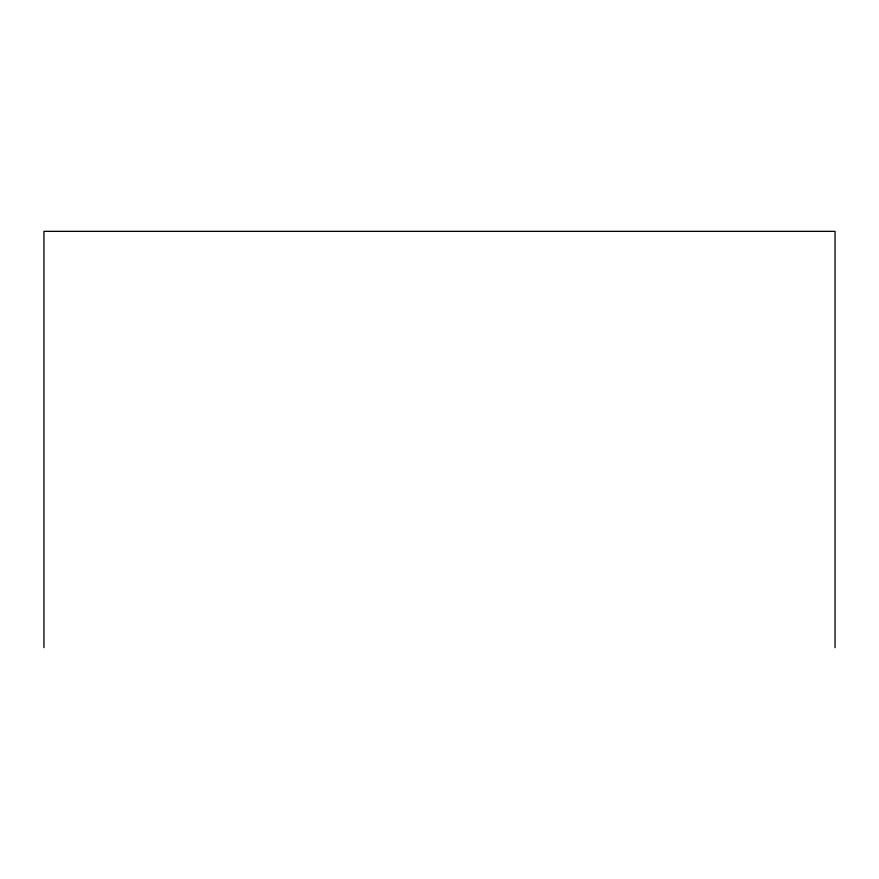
<?xml version="1.0" encoding="UTF-8"?>
<svg xmlns="http://www.w3.org/2000/svg" width="879" height="879" viewBox="0 0 879 879"><rect width="100%" height="100%" fill="white"/><g stroke="black" fill="none" stroke-linecap="round" stroke-linejoin="round"><path stroke-width="1.32" d="M835.05 647.647L835.05 231.353L43.95 231.353L43.95 647.647"/></g></svg>
